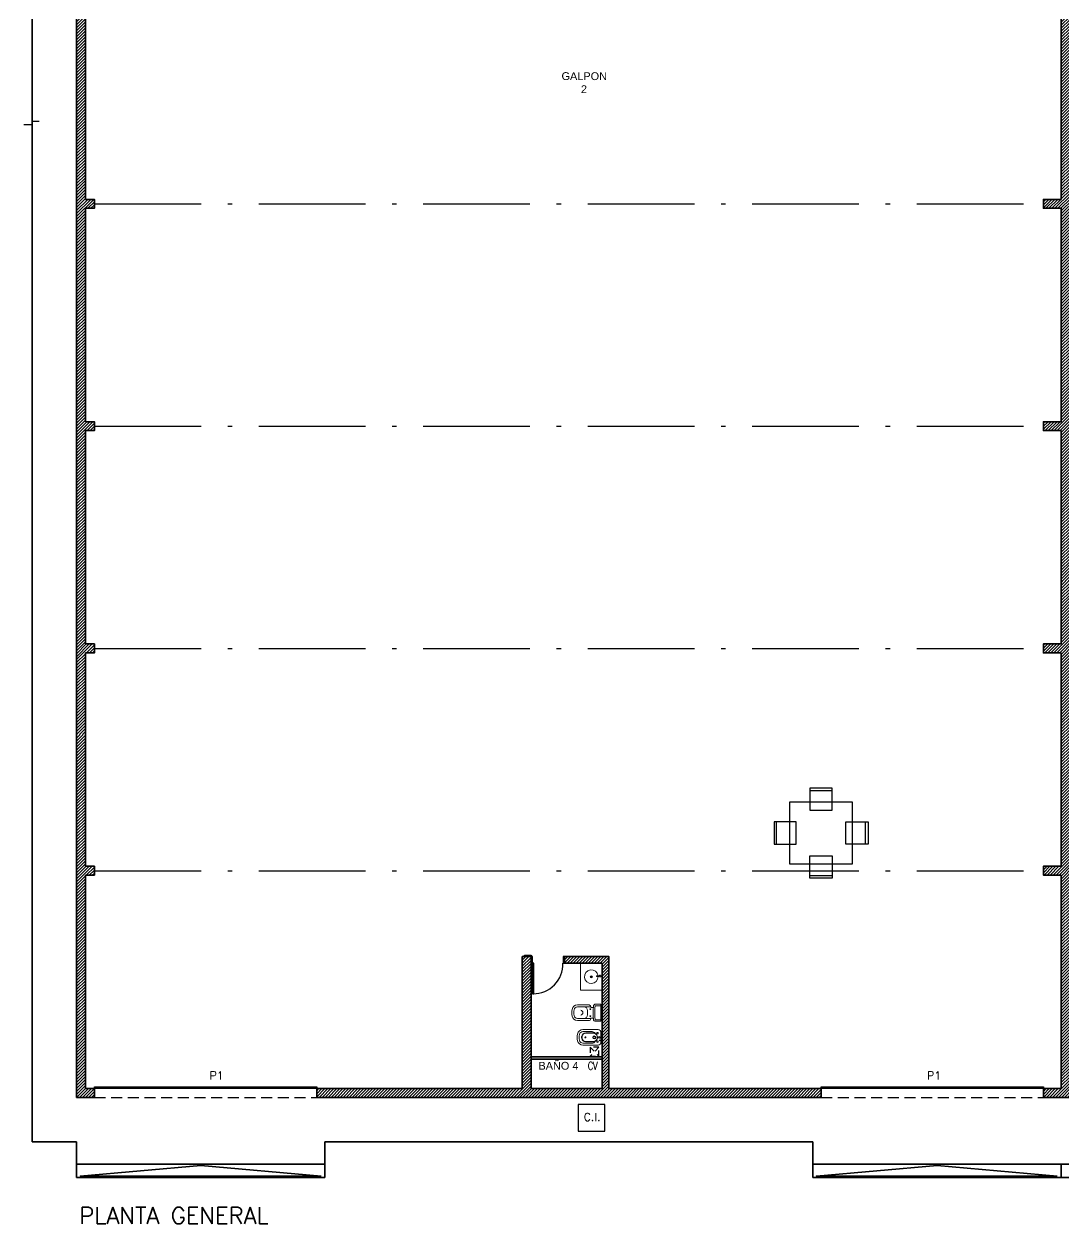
# Model space of a CAD drawing. Header units: millimetres. Extents: x 3046.5 to 3093.1, y 1438.1 to 1491.9.
# Drawn here: x 3046.48 to 3069.86, y 1438.07 to 1465.06 of the extents above; entities that cross this region are included whole.
import ezdxf

# ---------------------------------------------------------------- set-up
doc = ezdxf.new("R2010")
doc.units = ezdxf.units.MM
doc.linetypes.add('ACAD_ISO10W100', pattern=[18, 12, -3, 0, -3])
doc.linetypes.add('DASHED2', pattern=[0.375, 0.25, -0.125])
for name, color, linetype, lineweight in [('- - CROMA- Equipamiento', 1, 'Continuous', 0), ('- VA- Referencias', 2, 'Continuous', 0), ('caratula', 3, 'Continuous', 18), ('hatch muros', 10, 'Continuous', 9), ('MUROS', 4, 'Continuous', 35), ('Textos', 2, 'Continuous', 20)]:
    doc.layers.add(name, color=color, linetype=linetype, lineweight=lineweight)
doc.layers.add('AR_03', color=3, linetype='Continuous')
doc.layers.add('Mobiliario', color=251, linetype='Continuous')
doc.styles.get("Standard").update_dxf_attribs({"font": 'arial.ttf'})

# ---------------------------------------------------------------- blocks, each defined once
blk = doc.blocks.new('Bari Inodoro Largo')
at = {"color": 1}
blk.add_lwpolyline([(0.171784, 0.12, 0.003501), (0.170059, 0.146141, 0.393021), (0.120191, 0.1925), (0, 0.1925), (0, -0.1925), (0.120191, -0.1925, 0.393021), (0.170059, -0.146141, 0.003501), (0.171784, -0.12), (0.216, -0.12, -0.414214), (0.236, -0.14), (0.236, -0.143, 0.414214), (0.268, -0.175), (0.52799, -0.175, 0.35685), (0.650505, -0.074802, 0.100202), (0.650505, 0.074802, 0.35685), (0.52799, 0.175), (0.268, 0.175, 0.414214), (0.236, 0.143), (0.236, 0.14, -0.414214), (0.216, 0.12)], format="xyb", close=True, dxfattribs=at)
at = {"color": 8}
for points in [[(0, -0.1565), (0.120191, -0.1565, 0.393021), (0.134154, -0.14352, 0.019575), (0.138999, 0, 0.019575), (0.134154, 0.14352, 0.393021), (0.120191, 0.1565), (0, 0.1565)], [(0.171784, 0.12, -0.016047), (0.175, 0, -0.016047), (0.171784, -0.12, -0.016047)], [(0.236, 0.13), (0.52799, 0.13, -0.35685), (0.606399, 0.065873, -0.100202), (0.606399, -0.065873, -0.35685), (0.52799, -0.13), (0.236, -0.13)], [(0.383, 0.13, 0.414214), (0.303, 0.05), (0.303, -0.05, 0.414214), (0.383, -0.13)], [(0.453082, 0.053943, 0.343229), (0.407, 0, 0.343229), (0.453082, -0.053943)]]:
    blk.add_lwpolyline(points, format="xyb", dxfattribs=at)
for centre in [(0.24, 0.08), (0.24, -0.08)]:
    blk.add_circle(centre, 0.0085, dxfattribs=at)
blk = doc.blocks.new('Bari Bidet')
at = {"color": 1}
blk.add_lwpolyline([(0.065, -0.175), (0.22878, -0.175), (0.40499, -0.175, 0.35685), (0.527505, -0.074802, 0.100202), (0.527505, 0.074802, 0.35685), (0.40499, 0.175), (0.065, 0.175, 0.414214), (0, 0.11), (0, -0.11, 0.414214)], format="xyb", close=True, dxfattribs=at)
at = {"color": 8}
for points in [[(0.078, 0, 0.033445), (0.079473, -0.022, 0.375565), (0.16867, -0.1), (0.34433, -0.1, 0.375565), (0.433527, -0.022, 0.033445), (0.435, 0, 0.033445), (0.433527, 0.022, 0.375565), (0.34433, 0.1), (0.16867, 0.1, 0.375565), (0.079473, 0.022, 0.033445)], [(0.086, 0, 0.033445), (0.087402, -0.020933, 0.375565), (0.16867, -0.092), (0.34433, -0.092, 0.375565), (0.425598, -0.020933, 0.033445), (0.427, 0, 0.033445), (0.425598, 0.020933, 0.375565), (0.34433, 0.092), (0.16867, 0.092, 0.375565), (0.087402, 0.020933, 0.033445)]]:
    blk.add_lwpolyline(points, format="xyb", close=True, dxfattribs=at)
blk.add_lwpolyline([(0.132041, 0.092209, -0.259341), (0.2, 0.13), (0.40499, 0.13, -0.35685), (0.483399, 0.065873, -0.100202), (0.483399, -0.065873, -0.35685), (0.40499, -0.13), (0.2, -0.13, -0.259341), (0.132041, -0.092209)], format="xyb", dxfattribs=at)
for centre, radius in [((0.038, 0), 0.0175), ((0.0775, 0.095), 0.0175), ((0.15, 0), 0.0325), ((0.15, 0), 0.0225), ((0.35, 0), 0.013), ((0.0315, -0.068), 0.0075), ((0.0775, -0.095), 0.0175)]:
    blk.add_circle(centre, radius, dxfattribs=at)
blk = doc.blocks.new('BACHA SANI')
at = {"lineweight": 15, "extrusion": (1.2405e-05, 7.81165e-06, 1), "elevation": 0.000827}
blk.add_lwpolyline([(33.541475, 51.045919), (33.54366, 51.043588), (33.546452, 51.042045), (33.549579, 51.041439), (33.552733, 51.04183), (33.555658, 51.043214), (33.609461, 51.079816), (33.613716, 51.078179), (33.618221, 51.077485), (33.622771, 51.077764), (33.627158, 51.079005), (33.63118, 51.08115), (33.634387, 51.083827), (33.63708, 51.08719), (33.638994, 51.090867), (33.640154, 51.094851), (33.640506, 51.098945), (33.640062, 51.103126), (33.638814, 51.107098), (33.637704, 51.109142), (33.638332, 51.109568), (33.639125, 51.109214), (33.639282, 51.109162), (33.640683, 51.109113), (33.641088, 51.109167), (33.642422, 51.109704), (33.646889, 51.112741), (33.647948, 51.113885), (33.648437, 51.11529), (33.648363, 51.116784), (33.647742, 51.118182), (33.64667, 51.119274), (33.645308, 51.119892), (33.643821, 51.119953), (33.642368, 51.119389), (33.637901, 51.116351), (33.636912, 51.115308), (33.636713, 51.114951), (33.636243, 51.11363), (33.636234, 51.113465), (33.636272, 51.112597), (33.635645, 51.112171), (33.634152, 51.113954), (33.630916, 51.116575), (33.627191, 51.118524), (33.623255, 51.119702), (33.619123, 51.120088), (33.615001, 51.119659), (33.610883, 51.118391), (33.607215, 51.116392), (33.603741, 51.11344), (33.600974, 51.109817), (33.599042, 51.105688), (33.598032, 51.101243), (33.597991, 51.096684), (33.544173, 51.060103), (33.541811, 51.057892), (33.540288, 51.055102), (33.539702, 51.051972), (33.540111, 51.048807)], close=True, dxfattribs=at)
at = {"lineweight": 15, "extrusion": (1.2405e-05, 7.81165e-06, 1)}
for radius in [0.026551, 0.018381]:
    blk.add_circle((33.428378, 50.984904, 0.01482), radius, dxfattribs=at)
blk.add_arc((33.427984, 50.982949, 0.01482), 0.171558, 33.701604, 26.864558, dxfattribs=at)
blk = doc.blocks.new('WEWE')
at = {"layer": 'Mobiliario', "color": 252}
for p, q in [((2515.563746, -1030.154914), (2516.063746, -1030.154914)), ((2514.811411, -1031.362379), (2514.811411, -1030.862379)), ((2516.816081, -1031.362379), (2516.816081, -1030.862379)), ((2515.563746, -1032.069845), (2516.063746, -1032.069845))]:
    blk.add_line(p, q, dxfattribs=at)
for points in [[(2515.563746, -1030.600143), (2516.063746, -1030.600143), (2516.063746, -1030.100143), (2515.563746, -1030.100143)], [(2515.25664, -1031.362379), (2515.25664, -1030.862379), (2514.75664, -1030.862379), (2514.75664, -1031.362379)], [(2516.370852, -1031.362379), (2516.370852, -1030.862379), (2516.870852, -1030.862379), (2516.870852, -1031.362379)], [(2515.563746, -1031.624615), (2516.063746, -1031.624615), (2516.063746, -1032.124615), (2515.563746, -1032.124615)]]:
    blk.add_lwpolyline(points, close=True, dxfattribs=at)
at = {"layer": 'Mobiliario', "ltscale": 0.01}
blk.add_lwpolyline([(2515.113746, -1030.412379), (2516.513746, -1030.412379), (2516.513746, -1031.812379), (2515.113746, -1031.812379)], close=True, dxfattribs=at)

msp = doc.modelspace()

# ---------------------------------------------------------------- hatches: boundary and pattern name
at = {"layer": 'hatch muros'}
h = msp.add_hatch(dxfattribs=at)
h.set_pattern_fill('ANSI31', color=252, scale=0.015)
h.set_pattern_definition([(45, (3047.66479, 1449.08229), (-0.03367596, 0.03367596), [])])
h.paths.add_polyline_path([(3069.815, 1479.045), (3069.815, 1476.119), (3069.415, 1476.119), (3069.415, 1475.919), (3069.815, 1475.919), (3069.815, 1471.119), (3069.415, 1471.119), (3069.415, 1470.919), (3069.815, 1470.919), (3069.815, 1466.119), (3069.415, 1466.119), (3069.415, 1465.919), (3069.815, 1465.919), (3069.815, 1461.119), (3069.415, 1461.119), (3069.415, 1460.919), (3069.815, 1460.919), (3069.815, 1456.119), (3069.415, 1456.119), (3069.415, 1455.919), (3069.815, 1455.919), (3069.815, 1452.524), (3070.015, 1452.541), (3070.015, 1455.919), (3070.215, 1455.919), (3070.215, 1456.119), (3070.015, 1456.119), (3070.015, 1460.919), (3070.215, 1460.919), (3070.215, 1461.119), (3070.015, 1461.119), (3070.015, 1465.919), (3070.215, 1465.919), (3070.215, 1466.119), (3070.015, 1466.119), (3070.015, 1470.919), (3070.215, 1470.919), (3070.215, 1471.119), (3070.015, 1471.119), (3070.015, 1475.919), (3070.215, 1475.919), (3070.215, 1476.119), (3070.015, 1476.119), (3070.015, 1479.042)])
h.paths.add_polyline_path([(3047.665, 1449.082), (3047.665, 1479.284), (3047.865, 1479.281), (3047.865, 1476.119), (3048.065, 1476.119), (3048.065, 1475.919), (3047.865, 1475.919), (3047.865, 1471.119), (3048.065, 1471.119), (3048.065, 1470.919), (3047.865, 1470.919), (3047.865, 1466.119), (3048.065, 1466.119), (3048.065, 1465.919), (3047.865, 1465.919), (3047.865, 1461.119), (3048.065, 1461.119), (3048.065, 1460.919), (3047.865, 1460.919), (3047.865, 1456.119), (3048.065, 1456.119), (3048.065, 1455.919), (3047.865, 1455.919), (3047.865, 1451.119), (3048.065, 1451.119), (3048.065, 1450.919), (3047.865, 1450.919), (3047.865, 1449.082)])
h.paths.add_polyline_path([(3091.765, 1478.808), (3091.965, 1478.806), (3091.965, 1449.082), (3091.765, 1449.082), (3091.765, 1450.919), (3091.565, 1450.919), (3091.565, 1451.119), (3091.765, 1451.119), (3091.765, 1455.919), (3091.565, 1455.919), (3091.565, 1456.119), (3091.765, 1456.119), (3091.765, 1460.919), (3091.565, 1460.919), (3091.565, 1461.119), (3091.765, 1461.119), (3091.765, 1465.919), (3091.565, 1465.919), (3091.565, 1466.119), (3091.765, 1466.119), (3091.765, 1470.919), (3091.565, 1470.919), (3091.565, 1471.119), (3091.765, 1471.119), (3091.765, 1475.919), (3091.565, 1475.919), (3091.565, 1476.119), (3091.765, 1476.119)])
h = msp.add_hatch(dxfattribs=at)
h.set_pattern_fill('ANSI31', color=252, scale=0.015)
h.set_pattern_definition([(45, (3069.41479, 1440.91911), (-0.03367596, 0.03367596), [])])
h.paths.add_polyline_path([(3069.415, 1446.019), (3069.415, 1446.119), (3069.815, 1446.119), (3069.815, 1450.919), (3069.415, 1450.919), (3069.415, 1451.119), (3069.815, 1451.119), (3069.815, 1452.524), (3070.015, 1452.541), (3070.015, 1451.119), (3070.215, 1451.119), (3070.215, 1450.919), (3070.015, 1450.919), (3070.015, 1446.119), (3070.215, 1446.119), (3070.215, 1445.919), (3070.015, 1445.919), (3070.015, 1441.119), (3070.255, 1441.119), (3070.255, 1440.919), (3069.815, 1440.919), (3069.415, 1440.919), (3069.415, 1441.119), (3069.815, 1441.119), (3069.815, 1445.919), (3069.415, 1445.919)])
at = {"layer": 'hatch muros', "ltscale": 10}
h = msp.add_hatch(dxfattribs=at)
h.set_pattern_fill('ANSI31', color=252, scale=0.015)
h.set_pattern_definition([(45, (3047.66479, 1440.91911), (-0.03367596, 0.03367596), [])])
h.paths.add_polyline_path([(3053.067, 1440.919), (3053.067, 1441.119), (3057.688, 1441.119), (3057.688, 1444.091), (3057.888, 1444.091), (3057.888, 1441.119), (3059.488, 1441.119), (3059.488, 1443.941), (3058.638, 1443.941), (3058.638, 1444.091), (3059.638, 1444.091), (3059.638, 1441.119), (3064.412, 1441.119), (3064.412, 1440.919)])
h.paths.add_polyline_path([(3079.807, 1449.919), (3079.807, 1450.119), (3080.038, 1450.119), (3080.038, 1448.319), (3081.638, 1448.319), (3081.638, 1449.919), (3080.788, 1449.919), (3080.788, 1450.119), (3082.162, 1450.119), (3082.162, 1449.919), (3081.788, 1449.919), (3081.788, 1445.619), (3081.787, 1445.619), (3081.787, 1445.519), (3081.788, 1445.519), (3081.788, 1444.991), (3081.638, 1444.991), (3081.638, 1445.419), (3080.038, 1445.419), (3080.038, 1444.992), (3079.838, 1444.992), (3079.838, 1445.619), (3081.638, 1445.619), (3081.638, 1446.59), (3080.788, 1446.59), (3080.788, 1446.79), (3081.638, 1446.79), (3081.638, 1448.169), (3080.038, 1448.169), (3080.038, 1446.419), (3079.838, 1446.419), (3079.838, 1449.919)])
h.paths.add_polyline_path([(3079.727, 1440.919), (3079.727, 1441.119), (3079.838, 1441.119), (3079.838, 1444.091), (3080.038, 1444.091), (3080.038, 1441.119), (3081.638, 1441.119), (3081.638, 1443.941), (3080.788, 1443.941), (3080.788, 1444.091), (3081.788, 1444.091), (3081.788, 1441.119), (3082.138, 1441.119), (3082.138, 1440.919)])
h.paths.add_polyline_path([(3047.665, 1449.082), (3047.865, 1449.082), (3047.865, 1446.119), (3048.065, 1446.119), (3048.065, 1445.919), (3047.865, 1445.919), (3047.865, 1441.119), (3048.065, 1441.119), (3048.065, 1440.919), (3047.665, 1440.919)])
h.paths.add_polyline_path([(3084.212, 1449.919), (3084.212, 1450.119), (3086.462, 1450.119), (3086.462, 1449.319), (3086.262, 1449.319), (3086.262, 1449.919), (3084.212, 1449.919)])
h.paths.add_polyline_path([(3085.588, 1440.919), (3085.588, 1441.119), (3086.262, 1441.119), (3086.262, 1441.769), (3086.462, 1441.769), (3086.462, 1441.119), (3086.562, 1441.119), (3086.562, 1440.919)])
h.paths.add_polyline_path([(3075.257, 1440.919), (3075.257, 1441.119), (3075.357, 1441.119), (3075.357, 1441.769), (3075.557, 1441.769), (3075.557, 1441.119), (3076.227, 1441.119), (3076.227, 1440.919)])
h.paths.add_polyline_path([(3075.357, 1446.019), (3075.357, 1443.819), (3075.557, 1443.819), (3075.557, 1447.269), (3075.357, 1447.269)])
h.paths.add_polyline_path([(3075.357, 1449.319), (3075.357, 1450.119), (3076.157, 1450.119), (3076.157, 1449.919), (3075.557, 1449.919), (3075.557, 1449.319)])
h.paths.add_polyline_path([(3086.262, 1445.317), (3086.262, 1447.269), (3086.462, 1447.269), (3086.462, 1445.317)])
h.paths.add_polyline_path([(3086.262, 1443.819), (3086.262, 1444.517), (3086.462, 1444.517), (3086.462, 1443.819)])
h.paths.add_polyline_path([(3077.157, 1449.919), (3077.157, 1450.119), (3077.757, 1450.119), (3077.757, 1449.919), (3077.157, 1449.919)])
h.paths.add_polyline_path([(3077.227, 1440.919), (3077.227, 1441.119), (3077.677, 1441.119), (3077.677, 1440.919)])
h.paths.add_polyline_path([(3084.188, 1440.919), (3084.188, 1441.119), (3084.588, 1441.119), (3084.588, 1440.919)])

# ---------------------------------------------------------------- linework, layer by layer
at = {"layer": '- - CROMA- Equipamiento', "lineweight": 13}
for q in [(3059.004, 1443.941), (3059.488, 1443.334)]:
    msp.add_line((3059.004, 1443.334), q, dxfattribs=at)
at = {"color": 2, "linetype": 'ACAD_ISO10W100', "ltscale": 0.2}
for p, q in [((3048.065, 1461.019), (3069.415, 1461.019)), ((3048.065, 1456.019), (3069.415, 1456.019)), ((3048.065, 1451.019), (3069.415, 1451.019)), ((3048.065, 1446.019), (3069.415, 1446.019))]:
    msp.add_line(p, q, dxfattribs=at)
at = {"color": 3}
msp.add_lwpolyline([(3046.821, 1462.873), (3046.665, 1462.873), (3046.665, 1462.798), (3046.482, 1462.799)], dxfattribs=at)
at = {"color": 2}
for points in [[(3057.888, 1444.121), (3057.888, 1444.091), (3057.738, 1444.091), (3057.738, 1444.121)], [(3057.888, 1443.941), (3057.918, 1443.941), (3057.918, 1444.091), (3057.888, 1444.091)], [(3058.608, 1443.941), (3058.638, 1443.941), (3058.638, 1444.091), (3058.608, 1444.091)], [(3057.918, 1443.251), (3057.948, 1443.251), (3057.948, 1443.941), (3057.918, 1443.941)], [(3048.065, 1441.157), (3053.067, 1441.157), (3053.067, 1441.119), (3048.065, 1441.119)], [(3064.412, 1441.157), (3069.415, 1441.157), (3069.415, 1441.119), (3064.412, 1441.119)]]:
    msp.add_lwpolyline(points, close=True, dxfattribs=at)
at = {"color": 1, "ltscale": 10}
msp.add_lwpolyline([(3058.947, 1440.158), (3059.547, 1440.158), (3059.547, 1440.758), (3058.947, 1440.758)], close=True, dxfattribs=at)
at = {"color": 1}
msp.add_arc((3057.94, 1443.919), 0.668, 269.3566, 1.9026, dxfattribs=at)
at = {"layer": 'AR_03', "color": 1, "linetype": 'DASHED2', "ltscale": 0.5}
for p, q in [((3059.217, 1442.047), (3059.417, 1441.847)), ((3059.417, 1442.047), (3059.217, 1441.847))]:
    msp.add_line(p, q, dxfattribs=at)
at = {"layer": 'AR_03', "color": 1, "linetype": 'DASHED2'}
for p, q in [((3048.065, 1440.919), (3053.067, 1440.919)), ((3064.412, 1440.919), (3069.455, 1440.919))]:
    msp.add_line(p, q, dxfattribs=at)
at = {"layer": 'AR_03', "color": 1, "linetype": 'DASHED2', "ltscale": 0.5}
msp.add_lwpolyline([(3059.217, 1441.847), (3059.417, 1441.847), (3059.417, 1442.047), (3059.217, 1442.047)], close=True, dxfattribs=at)
at = {"layer": 'MUROS', "color": 1, "ltscale": 10}
for p, q in [((3046.665, 1439.919), (3046.665, 1491.919)), ((3053.251, 1439.919), (3064.228, 1439.919)), ((3053.251, 1439.919), (3053.251, 1439.419)), ((3064.228, 1439.919), (3064.228, 1439.419)), ((3047.665, 1439.419), (3053.251, 1439.419)), ((3064.228, 1439.419), (3075.401, 1439.419)), ((3047.665, 1439.119), (3053.251, 1439.119)), ((3064.228, 1439.119), (3069.815, 1439.119)), ((3069.815, 1439.119), (3075.401, 1439.119))]:
    msp.add_line(p, q, dxfattribs=at)
at = {"layer": 'MUROS', "color": 4, "ltscale": 10}
for p, q in [((3047.665, 1490.919), (3047.665, 1440.919)), ((3047.665, 1490.919), (3047.665, 1440.919)), ((3047.665, 1440.919), (3047.665, 1490.919)), ((3047.865, 1461.119), (3047.865, 1465.919)), ((3069.815, 1461.119), (3069.815, 1465.919)), ((3047.865, 1456.119), (3047.865, 1460.919)), ((3069.815, 1456.119), (3069.815, 1460.919)), ((3047.865, 1451.119), (3047.865, 1455.919)), ((3069.815, 1451.119), (3069.815, 1455.919)), ((3047.865, 1446.119), (3047.865, 1450.919)), ((3069.815, 1446.119), (3069.815, 1450.919)), ((3047.865, 1441.119), (3047.865, 1445.919)), ((3069.815, 1441.119), (3069.815, 1445.919)), ((3057.688, 1441.119), (3057.688, 1444.091)), ((3058.638, 1443.941), (3058.638, 1444.091)), ((3059.488, 1443.941), (3058.638, 1443.941)), ((3059.488, 1441.119), (3059.488, 1443.941)), ((3059.488, 1441.119), (3059.488, 1443.941)), ((3047.865, 1441.119), (3048.065, 1441.119)), ((3047.665, 1440.919), (3048.065, 1440.919)), ((3069.815, 1440.919), (3070.255, 1440.919))]:
    msp.add_line(p, q, dxfattribs=at)
at = {"layer": 'MUROS'}
for p, q in [((3048.065, 1445.919), (3047.865, 1445.919)), ((3057.688, 1444.091), (3057.888, 1444.091)), ((3057.888, 1444.091), (3057.888, 1441.119)), ((3048.065, 1440.919), (3048.065, 1441.119)), ((3053.067, 1441.119), (3053.067, 1440.919)), ((3053.067, 1441.119), (3057.688, 1441.119)), ((3057.888, 1441.119), (3059.488, 1441.119)), ((3059.638, 1441.119), (3064.412, 1441.119)), ((3064.412, 1440.919), (3064.412, 1441.119)), ((3053.067, 1440.919), (3064.412, 1440.919))]:
    msp.add_line(p, q, dxfattribs=at)
at = {"layer": 'MUROS', "color": 1}
for p, q in [((3059.488, 1441.831), (3057.888, 1441.831)), ((3059.488, 1441.781), (3057.888, 1441.781)), ((3047.665, 1439.919), (3046.665, 1439.919)), ((3047.665, 1439.919), (3047.665, 1439.419)), ((3047.665, 1439.419), (3047.665, 1439.119)), ((3053.251, 1439.419), (3053.251, 1439.119)), ((3064.228, 1439.419), (3064.228, 1439.119)), ((3069.815, 1439.419), (3069.815, 1439.119)), ((3069.815, 1439.419), (3069.815, 1439.119))]:
    msp.add_line(p, q, dxfattribs=at)
at = {"layer": 'MUROS', "color": 4, "ltscale": 10}
for points in [[(3047.865, 1460.919), (3048.065, 1460.919), (3048.065, 1461.119), (3047.865, 1461.119)], [(3069.815, 1461.119), (3069.415, 1461.119), (3069.415, 1460.919), (3069.815, 1460.919)], [(3047.865, 1455.919), (3048.065, 1455.919), (3048.065, 1456.119), (3047.865, 1456.119)], [(3069.815, 1456.119), (3069.415, 1456.119), (3069.415, 1455.919), (3069.815, 1455.919)], [(3047.865, 1450.919), (3048.065, 1450.919), (3048.065, 1451.119), (3047.865, 1451.119)], [(3069.815, 1451.119), (3069.415, 1451.119), (3069.415, 1450.919), (3069.815, 1450.919)], [(3047.665, 1446.119), (3047.665, 1445.919)], [(3048.065, 1445.919), (3048.065, 1446.119), (3047.865, 1446.119)], [(3069.815, 1446.119), (3069.415, 1446.119), (3069.415, 1445.919), (3069.815, 1445.919)], [(3059.638, 1441.119), (3059.638, 1444.091), (3058.638, 1444.091)], [(3069.815, 1441.119), (3069.415, 1441.119), (3069.415, 1440.919), (3069.815, 1440.919)]]:
    msp.add_lwpolyline(points, dxfattribs=at)
at = {"layer": 'MUROS', "color": 1}
for points in [[(3053.164, 1439.151), (3050.458, 1439.39), (3047.747, 1439.151)], [(3069.728, 1439.151), (3067.022, 1439.39), (3064.31, 1439.151)]]:
    msp.add_lwpolyline(points, close=True, dxfattribs=at)

# ---------------------------------------------------------------- block references
at = {"layer": '- - CROMA- Equipamiento', "lineweight": 13, "xscale": -0.9, "yscale": 0.9, "zscale": 0.9, "rotation": 215.502235}
msp.add_blockref('BACHA SANI', (3008.104, 1463.517, -0.013), dxfattribs=at)
at = {"layer": '- - CROMA- Equipamiento', "lineweight": 13, "xscale": -1, "rotation": 359.919989}
for name, p in [('Bari Inodoro Largo', (3059.462, 1442.825)), ('Bari Bidet', (3059.462, 1442.27))]:
    msp.add_blockref(name, p, dxfattribs=at)
at = {"layer": 'Mobiliario'}
msp.add_blockref('WEWE', (548.6, 2477.978), dxfattribs=at)

# ---------------------------------------------------------------- texts
at = {"layer": '- VA- Referencias', "char_height": 0.17568, "attachment_point": 1, "rotation": 359.92}
for s, insert in [('\\pi-0.02819;GALPON \\P\\pi0.4085;2', (3058.603, 1463.98)), ('{\\W0.461863; }BAÑO 4', (3058.016, 1441.72))]:
    msp.add_mtext_dynamic_manual_height_columns(s, width=0.93336, gutter_width=12.5, heights=[0], dxfattribs=dict(at, insert=insert))
at = {"color": 1, "ltscale": 10, "insert": (3059.074, 1440.569), "char_height": 0.18, "width": 0.35135, "attachment_point": 1, "rotation": 359.92}
msp.add_mtext('{\\Fsimplex.shx|c0;C.I.}', dxfattribs=at)
at = {"layer": 'caratula', "insert": (3047.728, 1438.448), "char_height": 0.375, "width": 11.35893, "attachment_point": 1}
msp.add_mtext('{\\Fromans|c0;PLANTA GENERAL}', dxfattribs=at)
at = {"layer": 'Textos', "color": 2, "char_height": 0.18, "width": 0.35135, "attachment_point": 1}
for s, insert in [('{\\Fsimplex.shx|c0;\\W0.8;\\T0.9;CV}', (3059.162, 1441.719)), ('{\\Fsimplex.shx|c0;P1}', (3050.657, 1441.502)), ('{\\Fsimplex.shx|c0;P1}', (3066.797, 1441.502))]:
    msp.add_mtext(s, dxfattribs=dict(at, insert=insert))

doc.saveas('drawing.dxf')
